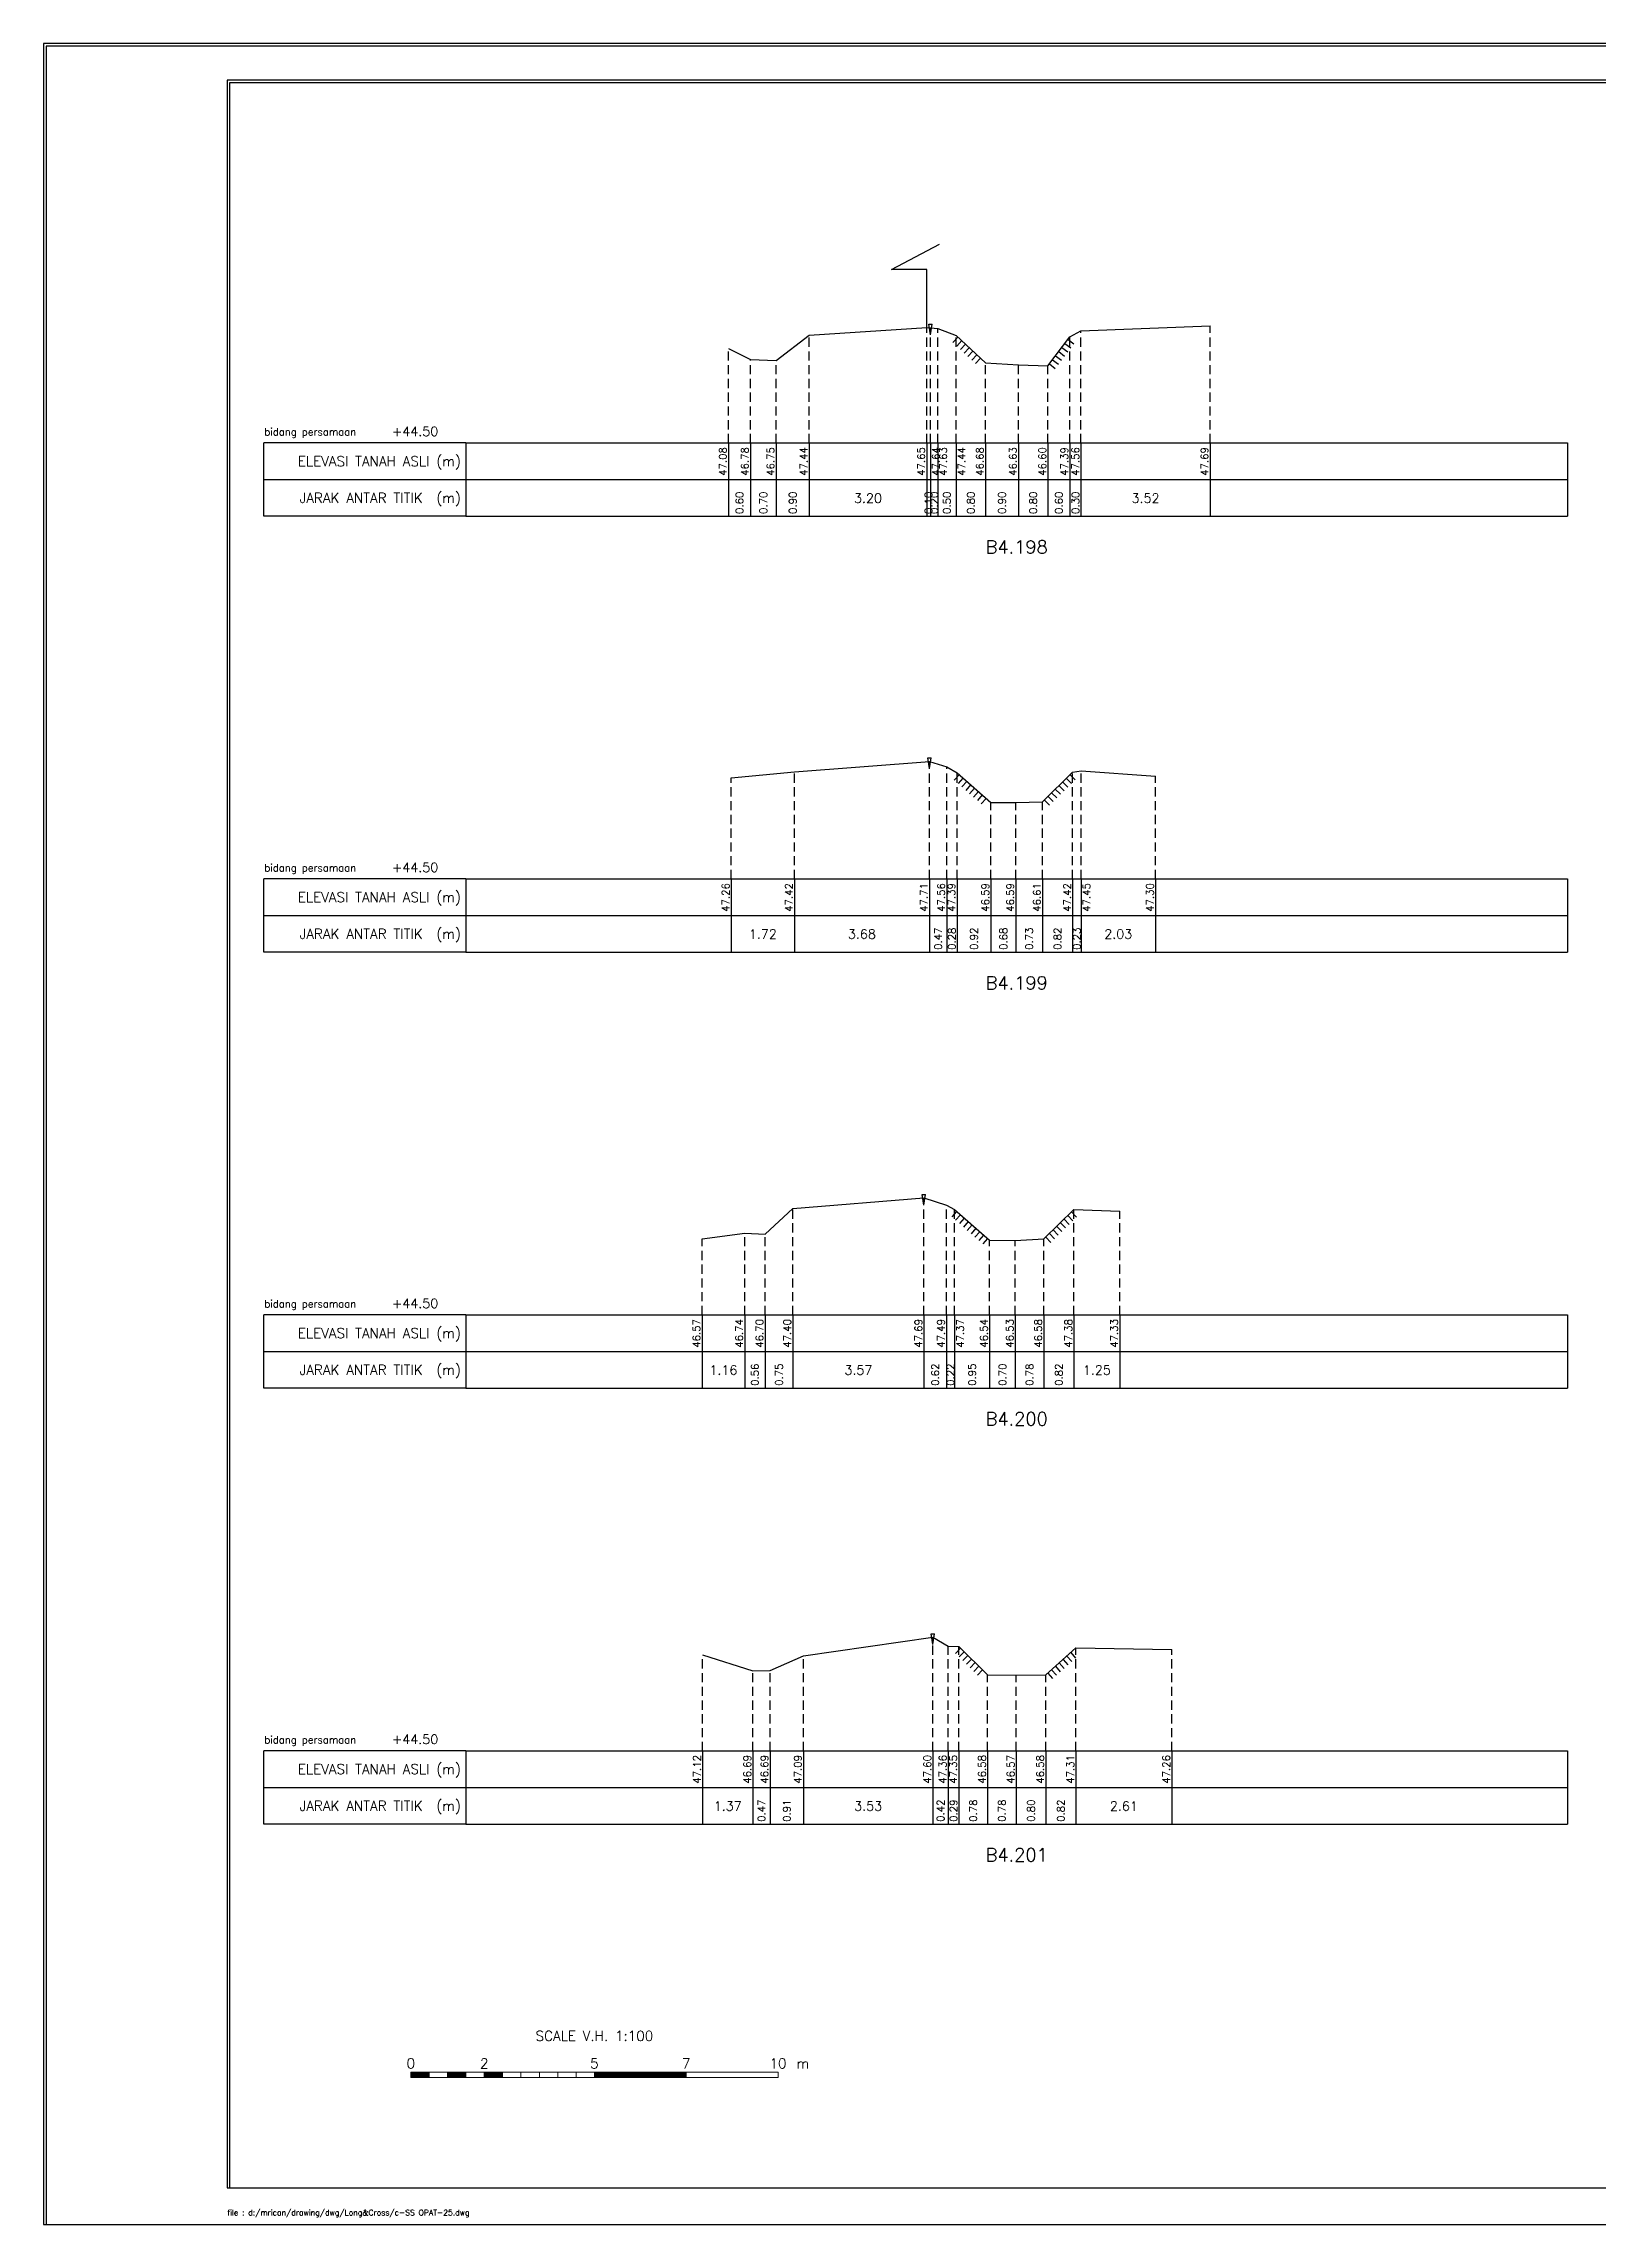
# Model space of a CAD drawing. Header units: inches. Extents: x -11 to 3175, y -842 to -783.
# Drawn here: x 2059 to 2101.3, y -842 to -782.6 of the extents above; entities that cross this region are included whole.
import ezdxf
from ezdxf.enums import TextEntityAlignment as Align

# ---------------------------------------------------------------- set-up
doc = ezdxf.new("R2010")
doc.units = ezdxf.units.IN
doc.header["$MEASUREMENT"] = 0
doc.linetypes.add('DASHED2', pattern=[0.375, 0.25, -0.125])
doc.layers.add('KOP', color=7, linetype='Continuous')
doc.layers.add('pelengkap', color=7, linetype='Continuous')
doc.styles.add('ARIAL', font='arial.ttf')
doc.styles.add('battang01', font='arial.ttf')
doc.styles.add('L100', font='simplex.shx', dxfattribs={"height": 0.254})
doc.styles.add('L140', font='simplex.shx', dxfattribs={"height": 0.356})
doc.styles.add('L60', font='simplex.shx', dxfattribs={"height": 0.152})
doc.styles.add('L80', font='simplex.shx', dxfattribs={"height": 0.203})
doc.styles.add('ROMANS-N', font='ROMANS.SHX', dxfattribs={"width": 0.8})
doc.styles.add('SONDU', font='arial.ttf')
doc.styles.get("Standard").update_dxf_attribs({"font": 'simplex.shx'})
doc.styles.add('STYLE1', font='arial.ttf', dxfattribs={"height": 0.2})

# ---------------------------------------------------------------- blocks, each defined once
blk = doc.blocks.new('kop')
at = {"layer": 'KOP'}
h = blk.add_hatch(color=3, dxfattribs=at)
h.paths.add_polyline_path([(609.87, 69.8), (591.81, 69.8), (591.81, 51.91), (609.87, 51.91)])
h.paths.add_polyline_path([(592.1, 52.25), (592.1, 69.5), (609.53, 69.5), (609.53, 52.25)], flags=16)
edge = h.paths.add_edge_path(flags=0)
edge.add_line((608.87, 52.91), (601.67, 52.91))
edge.add_ellipse((597.68, 52.92), major_axis=(2.82, 2.82), ratio=1, start_angle=314.84704, end_angle=495.15296)
edge.add_line((593.69, 52.91), (592.76, 52.91))
edge.add_line((592.76, 52.91), (592.76, 58.63))
edge.add_line((592.76, 58.63), (595.43, 58.63))
edge.add_ellipse((595.43, 63.37), major_axis=(-3.35, 3.35), ratio=1, start_angle=135, end_angle=315)
edge.add_line((595.43, 68.11), (595.43, 68.84))
edge.add_line((595.43, 68.84), (601.65, 68.84))
edge.add_line((601.65, 68.84), (601.65, 58.59))
edge.add_ellipse((604.86, 58.63), major_axis=(2.26, 2.26), ratio=1, start_angle=135.57378, end_angle=315)
edge.add_line((608.06, 58.63), (608.87, 58.63))
edge.add_line((608.87, 58.63), (608.87, 52.91))
h = blk.add_hatch(dxfattribs=at)
h.set_pattern_fill('ANSI31', color=21)
h.paths.add_polyline_path([(609.53, 69.5), (592.1, 69.5), (592.1, 52.25), (609.53, 52.25)])
edge = h.paths.add_edge_path(flags=16)
edge.add_line((608.06, 58.63), (608.87, 58.63))
edge.add_line((608.87, 58.63), (608.87, 52.91))
edge.add_line((608.87, 52.91), (601.67, 52.91))
edge.add_ellipse((597.68, 52.92), major_axis=(-2.82, 2.82), ratio=1, start_angle=224.84704, end_angle=405.15296)
edge.add_line((593.69, 52.91), (592.76, 52.91))
edge.add_line((592.76, 52.91), (592.76, 58.63))
edge.add_line((592.76, 58.63), (595.43, 58.63))
edge.add_ellipse((595.43, 63.37), major_axis=(-3.35, 3.35), ratio=1, start_angle=135, end_angle=315)
edge.add_line((595.43, 68.11), (595.43, 68.84))
edge.add_line((595.43, 68.84), (601.65, 68.84))
edge.add_line((601.65, 68.84), (601.65, 58.59))
edge.add_ellipse((604.86, 58.63), major_axis=(-2.26, 2.26), ratio=1, start_angle=45.57378, end_angle=225)
h = blk.add_hatch(color=3, dxfattribs=at)
edge = h.paths.add_edge_path()
edge.add_line((601.65, 68.84), (595.43, 68.84))
edge.add_line((595.43, 68.84), (595.43, 68.11))
edge.add_ellipse((595.43, 63.37), major_axis=(-3.35, 3.35), ratio=1, start_angle=135, end_angle=315, ccw=False)
edge.add_line((595.43, 58.63), (592.76, 58.63))
edge.add_line((592.76, 58.63), (592.76, 52.91))
edge.add_line((592.76, 52.91), (593.69, 52.91))
edge.add_ellipse((597.68, 52.92), major_axis=(-2.82, 2.82), ratio=1, start_angle=-135.15296, end_angle=45.15296, ccw=False)
edge.add_line((601.67, 52.91), (608.87, 52.91))
edge.add_line((608.87, 52.91), (608.87, 58.63))
edge.add_line((608.87, 58.63), (608.06, 58.63))
edge.add_ellipse((604.86, 58.63), major_axis=(2.26, 2.26), ratio=1, start_angle=134.42622, end_angle=315, ccw=False)
edge.add_line((601.65, 58.66), (601.65, 68.84))
h = blk.add_hatch(dxfattribs=at)
h.set_pattern_fill('ANSI31', color=41)
h.paths.add_polyline_path([(595.59, 25.44), (591.99, 25.44), (591.99, 22.12), (595.59, 22.12)])
h.paths.add_polyline_path([(594.83, 23.8), (595.49, 22.51), (594.95, 22.51), (594.37, 23.59), (594.37, 22.51), (593.85, 22.51), (593.85, 24.73), (593.24, 22.51), (592.84, 22.51), (592.12, 25.05), (592.67, 25.05), (593.03, 23.54), (593.41, 25.05), (594.37, 25.05), (594.37, 23.99), (594.89, 25.05), (595.46, 25.05)], flags=16)
at = {"color": 2}
blk.add_lwpolyline([(-49.29, -9.99), (790.69, -9.99), (790.69, 583.29), (-49.29, 583.29)], close=True, dxfattribs=at)
at = {"color": 6}
blk.add_lwpolyline([(0.65, 0), (780.7, 0), (780.7, 573.3), (0.65, 573.3)], close=True, dxfattribs=at)
at = {"layer": 'KOP', "color": 5}
for p, q in [((590.8, 70.96), (590.8, 29.98)), ((590.8, 70.96), (780.7, 70.96)), ((400.9, 29.98), (400.9, 0)), ((400.9, 29.98), (590.8, 29.98)), ((590.8, 29.98), (590.8, 0))]:
    blk.add_line(p, q, dxfattribs=at)
at = {"layer": 'KOP', "color": 3}
for p, q in [((591.81, 69.8), (609.87, 69.8)), ((591.81, 51.91), (591.81, 69.8)), ((592.1, 69.5), (609.53, 69.5)), ((592.1, 52.25), (592.1, 69.5)), ((595.43, 68.84), (595.43, 68.11)), ((595.43, 68.84), (601.65, 68.84)), ((601.65, 58.59), (601.65, 68.84)), ((609.53, 69.5), (609.53, 52.25)), ((609.87, 69.8), (609.87, 51.91)), ((592.76, 52.91), (592.76, 58.63)), ((595.43, 58.63), (592.76, 58.63)), ((608.87, 58.63), (608.06, 58.63)), ((608.87, 58.63), (608.87, 52.91)), ((609.87, 51.91), (591.81, 51.91)), ((609.53, 52.25), (592.1, 52.25)), ((593.69, 52.91), (592.76, 52.91)), ((608.87, 52.91), (601.67, 52.91)), ((720.73, 43.98), (780.7, 43.98)), ((720.73, 36.98), (780.7, 36.98)), ((415.9, 29.98), (415.9, 0)), ((430.89, 29.98), (430.89, 0)), ((545.83, 29.98), (545.83, 0)), ((560.82, 29.98), (560.82, 0)), ((575.81, 29.98), (575.81, 0)), ((655.77, 29.98), (655.77, 11.99)), ((675.76, 29.98), (675.76, 0)), ((705.74, 29.98), (705.74, 0)), ((400.9, 24.99), (590.8, 24.99)), ((655.77, 23.99), (720.73, 23.99)), ((720.73, 23.99), (780.7, 23.99)), ((400.9, 19.99), (590.8, 19.99)), ((655.77, 17.99), (720.73, 17.99)), ((720.73, 17.99), (780.7, 17.99)), ((740.72, 17.99), (740.72, 0)), ((400.9, 14.99), (590.8, 14.99)), ((590.8, 6), (720.73, 6))]:
    blk.add_line(p, q, dxfattribs=at)
at = {"layer": 'KOP', "color": 4}
for p, q in [((610.79, 70.96), (610.79, 50.97)), ((720.73, 70.96), (720.73, 0)), ((590.8, 50.97), (720.73, 50.97)), ((720.73, 50.97), (780.7, 50.97)), ((590.8, 29.98), (720.73, 29.98)), ((720.73, 29.98), (780.7, 29.98)), ((590.8, 11.99), (720.73, 11.99))]:
    blk.add_line(p, q, dxfattribs=at)
at = {"layer": 'KOP', "color": 41}
blk.add_line((595.59, 22.12), (591.99, 22.12), dxfattribs=at)
for points in [[(591.99, 25.44), (595.59, 25.44)], [(592.12, 25.05), (592.67, 25.05)], [(592.12, 25.05), (592.84, 22.51)], [(592.2, 25.44), (592.42, 25.44)], [(592.63, 25.44), (592.84, 25.44)], [(592.67, 25.05), (593.03, 23.54), (593.41, 25.05)], [(593.05, 25.44), (593.26, 25.44)], [(593.24, 22.51), (593.85, 24.73)], [(593.41, 25.05), (594.37, 25.05)], [(593.48, 25.44), (593.69, 25.44)], [(593.85, 22.51), (593.85, 24.73)], [(593.9, 25.44), (594.11, 25.44)], [(594.32, 25.44), (594.53, 25.44)], [(594.37, 25.05), (594.37, 23.99)], [(594.37, 23.99), (594.89, 25.05)], [(594.75, 25.44), (594.96, 25.44)], [(594.83, 23.8), (595.46, 25.05)], [(594.83, 23.8), (595.49, 22.51)], [(594.89, 25.05), (595.46, 25.05)], [(595.17, 25.44), (595.38, 25.44)], [(592.84, 22.51), (593.24, 22.51)], [(593.85, 22.51), (594.37, 22.51)], [(594.95, 22.51), (594.37, 23.59)], [(594.37, 23.59), (594.37, 22.51)], [(594.95, 22.51), (595.49, 22.51)]]:
    blk.add_lwpolyline(points, dxfattribs=at)
at = {"layer": 'KOP', "color": 42}
for points in [[(592.2, 29.11), (592.2, 25.44)], [(592.54, 29.11), (592.54, 25.44)], [(592.96, 29.11), (592.96, 25.44)], [(593.38, 29.11), (593.38, 25.44)], [(593.81, 29.11), (593.81, 25.44)], [(594.23, 29.11), (594.23, 25.44)], [(594.65, 29.11), (594.65, 25.44)], [(595.08, 29.11), (595.08, 25.44)], [(595.5, 29.11), (595.5, 25.44)]]:
    blk.add_lwpolyline(points, dxfattribs=at)
at = {"layer": 'KOP', "color": 3}
for centre, major_axis, start_param, end_param in [((595.43, 63.37), (-3.35, 3.35), 2.356194, 5.497787), ((597.68, 52.92), (-2.82, 2.82), 3.924321, 7.071253), ((604.86, 58.63), (-2.26, 2.26), 0.785398, 3.926991)]:
    blk.add_ellipse(centre, major_axis=major_axis, ratio=1, start_param=start_param, end_param=end_param, dxfattribs=at)
at = {"layer": 'KOP', "color": 5, "style": 'SONDU'}
for s, height, width, p, p2 in [('MINISTRY OF PUBLIC WORKS AND HOUSING', 3.4982, 0.971049, (612.49, 65.4), (715.58, 65.4)), ('DIRECTORATE GENERAL OF WATER RESOURCES', 2.7485, 1.100714, (612.33, 60.62), (715.42, 60.62)), ('DIRECTORATE OF IRRIGATION AND LOWLAND', 1.9989, 1.638753, (612.52, 56.15), (715.75, 56.15))]:
    blk.add_text(s, height=height, dxfattribs=dict(at, width=width)).set_placement(p, p2, align=Align.FIT)
at = {"layer": 'KOP', "color": 3, "style": 'ROMANS-N', "width": 1.832261}
blk.add_text('Jalan Pattimura No. 20 Kebayoran Baru, Jakarta Selatan', height=1.2493, dxfattribs=at).set_placement((612.79, 53.07), (715.58, 53.07), align=Align.FIT)
at = {"layer": 'KOP', "color": 5, "style": 'ARIAL'}
blk.add_text('Subject:', height=3.252, dxfattribs=at).set_placement((593.75, 45.87))
at = {"layer": 'KOP', "color": 3}
for s, height, style, p in [('Scheme', 1.999, 'battang01', (722.75, 46.66)), (':', 2, 'battang01', (740.37, 46.56)), ('D.I MRICAN', 1.999, 'battang01', (742.66, 46.66)), ('District', 1.999, 'battang01', (722.68, 39.97)), ('KEDIRI', 1.999, 'battang01', (742.66, 39.66)), (':', 2, 'battang01', (740.38, 39.87)), ('Province', 1.999, 'battang01', (722.75, 32.66)), (':', 2, 'battang01', (740.37, 32.57)), ('EAST JAVA', 1.999, 'battang01', (742.66, 32.66)), ('Prepared by', 1.9989, 'battang01', (657.14, 25.79)), ('No. of Sheet ', 1.9989, 'battang01', (722.52, 26.68)), (':', 2, 'battang01', (740.38, 25.62)), ('in joint venture with:', 1.2493, 'SONDU', (597.56, 21.07)), ('Checked by', 1.999, 'battang01', (657.14, 19.79)), ('Register', 1.999, 'battang01', (722.52, 20.02)), (':', 2, 'battang01', (740.36, 19.92)), ('Team Leader', 1.9989, 'battang01', (657.14, 13.79)), ('Yoo, Kang-Keun', 1.9989, 'battang01', (677.26, 13.79)), ('Date :', 1.999, 'battang01', (722.52, 13.49)), ('No. of Contract :', 1.9989, 'battang01', (743.52, 13.49)), ('No.', 2, 'STYLE1', (404.73, 6.99)), ('Date', 2, 'STYLE1', (417.78, 6.99)), ('Revised', 2, 'STYLE1', (483.04, 7.17)), ('Drawn', 2, 'STYLE1', (550.92, 7.18)), ('Checked', 2, 'STYLE1', (562.62, 7.11)), ('Approv.', 2, 'STYLE1', (578.86, 7.21)), ('Acknowledge by', 1.9989, 'battang01', (592.18, 7.8)), (':', 2, 'battang01', (612.76, 7.81)), ('Approved by', 1.9989, 'battang01', (592.18, 1.8)), (':', 2, 'battang01', (612.81, 1.77)), ('Directorate of Irrigations and Lowlands', 1.9989, 'battang01', (614.08, 1.59))]:
    blk.add_text(s, height=height, dxfattribs=dict(at, style=style)).set_placement(p)
at = {"layer": 'KOP', "color": 6, "style": 'SONDU'}
blk.add_text('PT. VIRAMA KARYA (Persero)', height=2.5809, dxfattribs=at).set_placement((597.36, 26.15))
at = {"layer": 'KOP', "color": 42, "style": 'SONDU'}
blk.add_text('VIRAMA', height=0.942, dxfattribs=at).set_placement((591.3, 21.04))
at = {"layer": 'KOP', "color": 4, "style": 'SONDU'}
for s, p in [('Korean Rural Community Corporation', (592.02, 18.86)), ('PT. Wiratman', (592.02, 16.86)), ('PT. Terasis Erojaya', (591.94, 12.59)), ('PT. Tuah Agung Anugrah', (592, 14.73))]:
    blk.add_text(s, height=1.4992, dxfattribs=at).set_placement(p)
at = {"layer": 'KOP', "color": 3, "insert": (719.86, 60.77), "char_height": 2.4987, "width": 61.4394, "attachment_point": 4, "style": 'SONDU'}
blk.add_mtext('\\pi1.9124;Project Preparation Consultant (PPC)\\P\\pi3.0493;Firm For Develompent of the Mrican \\P\\pi7.7731;Irrigation System In East Java', dxfattribs=at)
at = {"layer": 'KOP', "color": 2, "insert": (597.57, 24.25), "char_height": 0.9995, "width": 48.7181, "attachment_point": 1, "style": 'SONDU'}
blk.add_mtext('Jl. Hang Tuah Raya No.26, Kebayoran Baru Jakarta Selatan 12120 Indonesia', dxfattribs=at)
blk = doc.blocks.new('*X6')
at = {"color": 0}
for p, q in [((20000, 6250), (25000, 6250)), ((20000, 6200), (25000, 6200)), ((20000, 6150), (25000, 6150)), ((20000, 6100), (25000, 6100)), ((20000, 6050), (25000, 6050))]:
    blk.add_line(p, q, dxfattribs=at)
blk = doc.blocks.new('*X5')
at = {"color": 0}
for p, q in [((14000, 6250), (15000, 6250)), ((14000, 6200), (15000, 6200)), ((14000, 6150), (15000, 6150)), ((14000, 6100), (15000, 6100)), ((14000, 6050), (15000, 6050))]:
    blk.add_line(p, q, dxfattribs=at)
blk = doc.blocks.new('*X3')
at = {"color": 0}
for p, q in [((10000, 6250), (11000, 6250)), ((10000, 6200), (11000, 6200)), ((10000, 6150), (11000, 6150)), ((10000, 6100), (11000, 6100)), ((10000, 6050), (11000, 6050))]:
    blk.add_line(p, q, dxfattribs=at)
blk = doc.blocks.new('*X4')
at = {"color": 0}
for p, q in [((12000, 6250), (13000, 6250)), ((12000, 6200), (13000, 6200)), ((12000, 6150), (13000, 6150)), ((12000, 6100), (13000, 6100)), ((12000, 6050), (13000, 6050))]:
    blk.add_line(p, q, dxfattribs=at)
blk = doc.blocks.new('c100')
at = {"color": 2}
blk.add_lwpolyline([(-5, -1), (79.1, -1), (79.1, 58.4), (-5, 58.4)], close=True, dxfattribs=at)
at = {"color": 6}
blk.add_lwpolyline([(0, 0), (78.1, 0), (78.1, 57.4), (0, 57.4)], close=True, dxfattribs=at)
at = {"color": 3, "lineweight": 0}
for points in [[(5, 3), (5.5, 3), (5.5, 3.15), (5, 3.15)], [(5.5, 3), (6, 3), (6, 3.15), (5.5, 3.15)], [(6, 3), (6.5, 3), (6.5, 3.15), (6, 3.15)], [(6.5, 3), (7, 3), (7, 3.15), (6.5, 3.15)], [(7, 3), (7.5, 3), (7.5, 3.15), (7, 3.15)], [(7.5, 3), (8, 3), (8, 3.15), (7.5, 3.15)], [(8, 3), (8.5, 3), (8.5, 3.15), (8, 3.15)], [(8.5, 3), (9, 3), (9, 3.15), (8.5, 3.15)], [(9, 3), (9.5, 3), (9.5, 3.15), (9, 3.15)], [(9.5, 3), (10, 3), (10, 3.15), (9.5, 3.15)], [(10, 3), (12.5, 3), (12.5, 3.15), (10, 3.15)], [(12.5, 3), (15, 3), (15, 3.15), (12.5, 3.15)]]:
    blk.add_lwpolyline(points, close=True, dxfattribs=at)
at = {"color": 1, "lineweight": 0, "xscale": 0.0005, "yscale": 0.0005, "zscale": 0.0005}
for name in ['*X3', '*X4', '*X5', '*X6']:
    blk.add_blockref(name, (0, 0), dxfattribs=at)
at = {"color": 3}
for s, p in [('SCALE V.H. 1:100', (10, 4)), ('0', (5, 3.25)), ('2', (7, 3.25)), ('5', (10, 3.25)), ('7', (12.5, 3.25)), ('10', (15, 3.25))]:
    blk.add_text(s, height=0.27, dxfattribs=at).set_placement(p, align=Align.CENTER)
blk.add_text('m', height=0.27, dxfattribs=at).set_placement((15.5, 3.25))
blk = doc.blocks.new('das2')
at = {"color": 5, "linetype": 'Continuous'}
for q in [(0, 1), (17.75, 1)]:
    blk.add_line((2.75, 1), q, dxfattribs=at)
at = {"color": 3, "linetype": 'Continuous'}
for p, q in [((2.75, 1), (2.75, 0)), ((17.75, 1), (17.75, 0)), ((0, 0.5), (17.75, 0.5)), ((2.75, 0), (0, 0)), ((2.75, 0), (17.75, 0))]:
    blk.add_line(p, q, dxfattribs=at)
blk.add_lwpolyline([(0, 0), (0, 1)], dxfattribs=at)
blk.add_text('bidang persamaan', height=0.1, dxfattribs=at).set_placement((0.005, 1.1))
at = {"color": 5, "linetype": 'Continuous'}
for s, p in [('ELEVASI TANAH ASLI (m)', (2.683, 0.683)), ('JARAK ANTAR TITIK  (m)', (2.683, 0.183))]:
    blk.add_text(s, height=0.135, dxfattribs=at).set_placement(p, align=Align.RIGHT)
blk = doc.blocks.new('rumahka')
at = {"color": 3, "linetype": 'Continuous'}
blk.add_lwpolyline([(0, 0), (0, 0.01576), (-0.00962, 0.01576), (0.0035, 0.02271)], dxfattribs=at)
blk = doc.blocks.new('gbrpatok')
at = {"color": 2, "linetype": 'Continuous'}
for p, q in [((-0.00045, 0.00096), (0.00045, 0.00096)), ((0, -0.00196), (-0.00045, 0.00096)), ((0, -0.00196), (0.00045, 0.00096))]:
    blk.add_line(p, q, dxfattribs=at)

msp = doc.modelspace()

# ---------------------------------------------------------------- linework, layer by layer
at = {"color": 2, "linetype": 'Continuous', "lineweight": -3}
for p, q in [((2078.95, -791.229), (2079.85, -790.544)), ((2079.85, -790.544), (2083.05, -790.33)), ((2083.05, -790.33), (2083.15, -790.339)), ((2083.15, -790.339), (2083.35, -790.356)), ((2083.35, -790.356), (2083.85, -790.547)), ((2083.85, -790.547), (2084.65, -791.299)), ((2086.35, -791.38), (2086.95, -790.588)), ((2086.95, -790.588), (2087.25, -790.42)), ((2087.25, -790.42), (2090.767, -790.291)), ((2077.65, -790.904), (2078.25, -791.203)), ((2078.25, -791.203), (2078.95, -791.229)), ((2084.65, -791.299), (2085.55, -791.353)), ((2085.55, -791.353), (2086.35, -791.38)), ((2077.727, -802.595), (2079.446, -802.439)), ((2079.446, -802.439), (2083.122, -802.152)), ((2083.122, -802.152), (2083.596, -802.297)), ((2083.596, -802.297), (2083.877, -802.467)), ((2083.877, -802.467), (2084.797, -803.271)), ((2086.202, -803.248), (2087.024, -802.44)), ((2087.024, -802.44), (2087.252, -802.409)), ((2087.252, -802.409), (2089.281, -802.555)), ((2084.797, -803.271), (2085.476, -803.271)), ((2085.476, -803.271), (2086.202, -803.248)), ((2078.649, -815.029), (2079.404, -814.331)), ((2079.404, -814.331), (2082.975, -814.043)), ((2082.975, -814.043), (2083.59, -814.241)), ((2083.59, -814.241), (2083.81, -814.361)), ((2083.81, -814.361), (2084.761, -815.193)), ((2086.239, -815.157), (2087.059, -814.356)), ((2087.059, -814.356), (2088.306, -814.405)), ((2076.93, -815.158), (2078.093, -814.997)), ((2078.093, -814.997), (2078.649, -815.029)), ((2084.761, -815.193), (2085.462, -815.203)), ((2085.462, -815.203), (2086.239, -815.157)), ((2079.693, -826.518), (2083.218, -826.006)), ((2083.218, -826.006), (2083.638, -826.246)), ((2083.638, -826.246), (2083.924, -826.255)), ((2076.945, -826.488), (2078.315, -826.922)), ((2078.783, -826.913), (2079.693, -826.518)), ((2083.924, -826.255), (2084.707, -827.03)), ((2086.292, -827.032), (2087.113, -826.299)), ((2087.113, -826.299), (2089.726, -826.345)), ((2078.315, -826.922), (2078.783, -826.913)), ((2084.707, -827.03), (2085.488, -827.041)), ((2085.488, -827.041), (2086.292, -827.032))]:
    msp.add_line(p, q, dxfattribs=at)
at = {"color": 1, "linetype": 'DASHED2', "lineweight": -3}
for p, q in [((2079.85, -793.482), (2079.85, -790.544)), ((2083.05, -793.482), (2083.05, -790.33)), ((2083.15, -793.482), (2083.15, -790.339)), ((2083.35, -793.482), (2083.35, -790.356)), ((2083.85, -793.482), (2083.85, -790.547)), ((2086.95, -793.482), (2086.95, -790.588)), ((2087.25, -793.482), (2087.25, -790.42)), ((2090.767, -793.482), (2090.767, -790.291)), ((2077.65, -793.482), (2077.65, -790.904)), ((2078.25, -793.482), (2078.25, -791.203)), ((2078.95, -793.482), (2078.95, -791.229)), ((2084.65, -793.482), (2084.65, -791.299)), ((2085.55, -793.482), (2085.55, -791.353)), ((2086.35, -793.482), (2086.35, -791.38)), ((2079.446, -805.357), (2079.446, -802.439)), ((2083.122, -805.357), (2083.122, -802.152)), ((2083.596, -805.357), (2083.596, -802.297)), ((2083.877, -805.357), (2083.877, -802.467)), ((2087.024, -805.357), (2087.024, -802.44)), ((2087.252, -805.357), (2087.252, -802.409)), ((2077.727, -805.357), (2077.727, -802.595)), ((2089.281, -805.357), (2089.281, -802.555)), ((2084.797, -805.357), (2084.797, -803.271)), ((2085.476, -805.357), (2085.476, -803.271)), ((2086.202, -805.357), (2086.202, -803.248)), ((2079.404, -817.232), (2079.404, -814.331)), ((2082.975, -817.232), (2082.975, -814.043)), ((2083.59, -817.232), (2083.59, -814.241)), ((2083.81, -817.232), (2083.81, -814.361)), ((2087.059, -817.232), (2087.059, -814.356)), ((2088.306, -817.232), (2088.306, -814.405)), ((2076.93, -817.232), (2076.93, -815.158)), ((2078.093, -817.232), (2078.093, -814.997)), ((2078.649, -817.232), (2078.649, -815.029)), ((2084.761, -817.232), (2084.761, -815.193)), ((2085.462, -817.232), (2085.462, -815.203)), ((2086.239, -817.232), (2086.239, -815.157)), ((2083.218, -829.107), (2083.218, -826.006)), ((2083.638, -829.107), (2083.638, -826.246)), ((2076.945, -829.107), (2076.945, -826.488)), ((2079.693, -829.107), (2079.693, -826.518)), ((2083.924, -829.107), (2083.924, -826.255)), ((2087.113, -829.107), (2087.113, -826.299)), ((2089.726, -829.107), (2089.726, -826.345)), ((2078.315, -829.107), (2078.315, -826.922)), ((2078.783, -829.107), (2078.783, -826.913)), ((2084.707, -829.107), (2084.707, -827.03)), ((2085.488, -829.107), (2085.488, -827.041)), ((2086.292, -829.107), (2086.292, -827.032))]:
    msp.add_line(p, q, dxfattribs=at)
at = {"color": 1, "linetype": 'Continuous', "lineweight": -3}
for p, q in [((2077.65, -793.482), (2077.65, -795.482)), ((2078.25, -793.482), (2078.25, -795.482)), ((2078.95, -793.482), (2078.95, -795.482)), ((2079.85, -793.482), (2079.85, -795.482)), ((2083.05, -793.482), (2083.05, -795.482)), ((2083.15, -793.482), (2083.15, -795.482)), ((2083.35, -793.482), (2083.35, -795.482)), ((2083.85, -793.482), (2083.85, -795.482)), ((2084.65, -793.482), (2084.65, -795.482)), ((2085.55, -793.482), (2085.55, -795.482)), ((2086.35, -793.482), (2086.35, -795.482)), ((2086.95, -793.482), (2086.95, -795.482)), ((2087.25, -793.482), (2087.25, -795.482)), ((2090.767, -793.482), (2090.767, -795.482)), ((2077.727, -805.357), (2077.727, -807.357)), ((2079.446, -805.357), (2079.446, -807.357)), ((2083.122, -805.357), (2083.122, -807.357)), ((2083.596, -805.357), (2083.596, -807.357)), ((2083.877, -805.357), (2083.877, -807.357)), ((2084.797, -805.357), (2084.797, -807.357)), ((2085.476, -805.357), (2085.476, -807.357)), ((2086.202, -805.357), (2086.202, -807.357)), ((2087.024, -805.357), (2087.024, -807.357)), ((2087.252, -805.357), (2087.252, -807.357)), ((2089.281, -805.357), (2089.281, -807.357)), ((2076.93, -817.232), (2076.93, -819.232)), ((2078.093, -817.232), (2078.093, -819.232)), ((2078.649, -817.232), (2078.649, -819.232)), ((2079.404, -817.232), (2079.404, -819.232)), ((2082.975, -817.232), (2082.975, -819.232)), ((2083.59, -817.232), (2083.59, -819.232)), ((2083.81, -817.232), (2083.81, -819.232)), ((2084.761, -817.232), (2084.761, -819.232)), ((2085.462, -817.232), (2085.462, -819.232)), ((2086.239, -817.232), (2086.239, -819.232)), ((2087.059, -817.232), (2087.059, -819.232)), ((2088.306, -817.232), (2088.306, -819.232)), ((2076.945, -829.107), (2076.945, -831.107)), ((2078.315, -829.107), (2078.315, -831.107)), ((2078.783, -829.107), (2078.783, -831.107)), ((2079.693, -829.107), (2079.693, -831.107)), ((2083.218, -829.107), (2083.218, -831.107)), ((2083.638, -829.107), (2083.638, -831.107)), ((2083.924, -829.107), (2083.924, -831.107)), ((2084.707, -829.107), (2084.707, -831.107)), ((2085.488, -829.107), (2085.488, -831.107)), ((2086.292, -829.107), (2086.292, -831.107)), ((2087.113, -829.107), (2087.113, -831.107)), ((2089.726, -829.107), (2089.726, -831.107))]:
    msp.add_line(p, q, dxfattribs=at)
at = {"layer": 'pelengkap', "color": 1, "linetype": 'Continuous', "lineweight": -3}
for p, q in [((2083.901, -790.595), (2083.764, -790.741)), ((2084.003, -790.691), (2083.866, -790.837)), ((2084.105, -790.787), (2083.968, -790.933)), ((2084.207, -790.883), (2084.07, -791.029)), ((2084.309, -790.979), (2084.172, -791.125)), ((2084.411, -791.075), (2084.274, -791.221)), ((2084.513, -791.171), (2084.376, -791.316)), ((2086.561, -791.101), (2086.72, -791.222)), ((2086.646, -790.99), (2086.805, -791.111)), ((2086.73, -790.878), (2086.889, -790.999)), ((2086.815, -790.767), (2086.974, -790.887)), ((2086.899, -790.655), (2087.059, -790.776)), ((2086.392, -791.325), (2086.551, -791.445)), ((2086.476, -791.213), (2086.636, -791.334)), ((2083.929, -802.513), (2083.798, -802.664)), ((2084.035, -802.606), (2083.903, -802.756)), ((2084.14, -802.698), (2084.009, -802.848)), ((2084.246, -802.79), (2084.114, -802.94)), ((2084.351, -802.882), (2084.219, -803.033)), ((2084.456, -802.974), (2084.325, -803.125)), ((2084.562, -803.066), (2084.43, -803.217)), ((2086.452, -803.003), (2086.592, -803.146)), ((2086.552, -802.905), (2086.692, -803.048)), ((2086.651, -802.807), (2086.792, -802.949)), ((2086.751, -802.709), (2086.891, -802.851)), ((2086.851, -802.61), (2086.991, -802.753)), ((2086.951, -802.512), (2087.091, -802.655)), ((2084.667, -803.158), (2084.536, -803.309)), ((2086.252, -803.199), (2086.392, -803.342)), ((2086.352, -803.101), (2086.492, -803.244)), ((2083.863, -814.407), (2083.731, -814.558)), ((2083.968, -814.5), (2083.836, -814.65)), ((2084.073, -814.592), (2083.942, -814.742)), ((2084.179, -814.684), (2084.047, -814.835)), ((2084.284, -814.776), (2084.152, -814.927)), ((2084.389, -814.869), (2084.258, -815.019)), ((2084.495, -814.961), (2084.363, -815.111)), ((2086.489, -814.913), (2086.629, -815.056)), ((2086.589, -814.815), (2086.729, -814.958)), ((2086.689, -814.717), (2086.829, -814.86)), ((2086.79, -814.62), (2086.929, -814.763)), ((2086.89, -814.522), (2087.03, -814.665)), ((2086.99, -814.424), (2087.13, -814.567)), ((2084.6, -815.053), (2084.468, -815.203)), ((2084.706, -815.145), (2084.574, -815.296)), ((2086.289, -815.108), (2086.428, -815.252)), ((2086.389, -815.011), (2086.529, -815.154)), ((2083.974, -826.305), (2083.833, -826.447)), ((2084.073, -826.403), (2083.932, -826.545)), ((2084.173, -826.502), (2084.032, -826.644)), ((2084.272, -826.6), (2084.131, -826.742)), ((2084.372, -826.699), (2084.231, -826.841)), ((2084.471, -826.797), (2084.33, -826.939)), ((2086.553, -826.799), (2086.687, -826.949)), ((2086.658, -826.706), (2086.791, -826.855)), ((2086.762, -826.613), (2086.895, -826.762)), ((2086.867, -826.52), (2087, -826.669)), ((2086.971, -826.426), (2087.104, -826.576)), ((2084.571, -826.896), (2084.43, -827.038)), ((2086.345, -826.986), (2086.478, -827.135)), ((2086.449, -826.893), (2086.582, -827.042))]:
    msp.add_line(p, q, dxfattribs=at)

# ---------------------------------------------------------------- block references
at = {"color": 2, "linetype": 'Continuous', "lineweight": -3}
msp.add_blockref('c100', (2064, -841), dxfattribs=at)
for name, p, xscale, yscale, zscale in [('kop', (2064, -841), 0.1, 0.1, 0.1), ('das2', (2065, -795.475), 2, 2, 2), ('das2', (2065, -807.35), 2, 2, 2), ('das2', (2065, -819.225), 2, 2, 2), ('das2', (2065, -831.1), 2, 2, 2)]:
    msp.add_blockref(name, p, dxfattribs=dict(at, xscale=xscale, yscale=yscale, zscale=zscale))
at = {"color": 1, "linetype": 'Continuous', "lineweight": -3, "xscale": 100, "yscale": 100, "zscale": 100}
for p in [(2083.15, -790.339), (2083.122, -802.152), (2082.975, -814.043), (2083.218, -826.006)]:
    msp.add_blockref('gbrpatok', p, dxfattribs=at)
at = {"layer": 'pelengkap', "color": 1, "linetype": 'Continuous', "lineweight": -3, "xscale": 100, "yscale": 100, "zscale": 100}
msp.add_blockref('rumahka', (2083.05, -790.33), dxfattribs=at)

# ---------------------------------------------------------------- texts
at = {"color": 3, "linetype": 'Continuous', "lineweight": -3, "style": 'L100'}
for s, p in [('+44.50', (2069.116, -793.29)), ('3.20', (2081.45, -795.107)), ('3.52', (2089.008, -795.107)), ('+44.50', (2069.116, -805.165)), ('1.72', (2078.587, -806.982)), ('3.68', (2081.284, -806.982)), ('2.03', (2088.266, -806.982)), ('+44.50', (2069.116, -817.04)), ('1.16', (2077.511, -818.857)), ('3.57', (2081.189, -818.857)), ('1.25', (2087.683, -818.857)), ('+44.50', (2069.116, -828.915)), ('1.37', (2077.63, -830.732)), ('3.53', (2081.455, -830.732)), ('2.61', (2088.419, -830.732))]:
    msp.add_text(s, height=0.254, dxfattribs=at).set_placement(p, align=Align.CENTER)
at = {"color": 3, "linetype": 'Continuous', "lineweight": -3, "style": 'L80'}
for s, p in [('47.08', (2077.599, -793.982)), ('46.78', (2078.199, -793.982)), ('46.75', (2078.899, -793.982)), ('47.44', (2079.799, -793.982)), ('47.65', (2082.999, -793.982)), ('47.64', (2083.399, -793.982)), ('47.63', (2083.599, -793.982)), ('47.44', (2084.099, -793.982)), ('46.68', (2084.599, -793.982)), ('46.63', (2085.499, -793.982)), ('46.60', (2086.299, -793.982)), ('47.39', (2086.899, -793.982)), ('47.56', (2087.199, -793.982)), ('47.69', (2090.716, -793.982)), ('47.26', (2077.676, -805.857)), ('47.42', (2079.396, -805.857)), ('47.71', (2083.072, -805.857)), ('47.56', (2083.546, -805.857)), ('47.39', (2083.826, -805.857)), ('46.59', (2084.747, -805.857)), ('46.59', (2085.426, -805.857)), ('46.61', (2086.152, -805.857)), ('47.42', (2086.974, -805.857)), ('47.45', (2087.501, -805.857)), ('47.30', (2089.231, -805.857)), ('46.57', (2076.88, -817.732)), ('46.74', (2078.042, -817.732)), ('46.70', (2078.599, -817.732)), ('47.40', (2079.354, -817.732)), ('47.69', (2082.924, -817.732)), ('47.49', (2083.54, -817.732)), ('47.37', (2084.06, -817.732)), ('46.54', (2084.71, -817.732)), ('46.53', (2085.412, -817.732)), ('46.58', (2086.188, -817.732)), ('47.38', (2087.009, -817.732)), ('47.33', (2088.256, -817.732)), ('47.12', (2076.895, -829.607)), ('46.69', (2078.265, -829.607)), ('46.69', (2078.733, -829.607)), ('47.09', (2079.642, -829.607)), ('47.60', (2083.168, -829.607)), ('47.36', (2083.587, -829.607)), ('47.35', (2083.874, -829.607)), ('46.58', (2084.657, -829.607)), ('46.57', (2085.438, -829.607)), ('46.58', (2086.242, -829.607)), ('47.31', (2087.063, -829.607)), ('47.26', (2089.675, -829.607))]:
    msp.add_text(s, height=0.203, rotation=90, dxfattribs=at).set_placement(p, align=Align.CENTER)
for s, p in [('0.60', (2077.95, -795.107)), ('0.70', (2078.6, -795.107)), ('0.90', (2079.4, -795.107)), ('0.10', (2083.1, -795.107)), ('0.20', (2083.25, -795.107)), ('0.50', (2083.6, -795.107)), ('0.80', (2084.25, -795.107)), ('0.90', (2085.1, -795.107)), ('0.80', (2085.95, -795.107)), ('0.60', (2086.65, -795.107)), ('0.30', (2087.1, -795.107)), ('0.47', (2083.359, -806.982)), ('0.28', (2083.736, -806.982)), ('0.92', (2084.337, -806.982)), ('0.68', (2085.137, -806.982)), ('0.73', (2085.839, -806.982)), ('0.82', (2086.613, -806.982)), ('0.23', (2087.138, -806.982)), ('0.56', (2078.371, -818.857)), ('0.75', (2079.027, -818.857)), ('0.62', (2083.282, -818.857)), ('0.22', (2083.7, -818.857)), ('0.95', (2084.285, -818.857)), ('0.70', (2085.111, -818.857)), ('0.78', (2085.85, -818.857)), ('0.82', (2086.649, -818.857)), ('0.47', (2078.549, -830.732)), ('0.91', (2079.238, -830.732)), ('0.42', (2083.428, -830.732)), ('0.29', (2083.781, -830.732)), ('0.78', (2084.315, -830.732)), ('0.78', (2085.098, -830.732)), ('0.80', (2085.89, -830.732)), ('0.82', (2086.703, -830.732))]:
    msp.add_text(s, height=0.203, rotation=90, dxfattribs=at).set_placement(p, align=Align.MIDDLE_CENTER)
at = {"color": 4, "linetype": 'Continuous', "lineweight": -3, "style": 'L140'}
for s, p in [('B4.198', (2085.5, -796.487)), ('B4.199', (2085.5, -808.362)), ('B4.200', (2085.5, -820.237)), ('B4.201', (2085.5, -832.112))]:
    msp.add_text(s, height=0.356, dxfattribs=at).set_placement(p, align=Align.CENTER)
at = {"color": 2, "linetype": 'Continuous', "lineweight": -3, "style": 'L60'}
msp.add_text('file : d:/mrican/drawing/dwg/Long&Cross/c-SS OPAT-25.dwg', height=0.152, dxfattribs=at).set_placement((2064, -841.8), align=Align.BOTTOM_LEFT)

doc.saveas('drawing.dxf')
